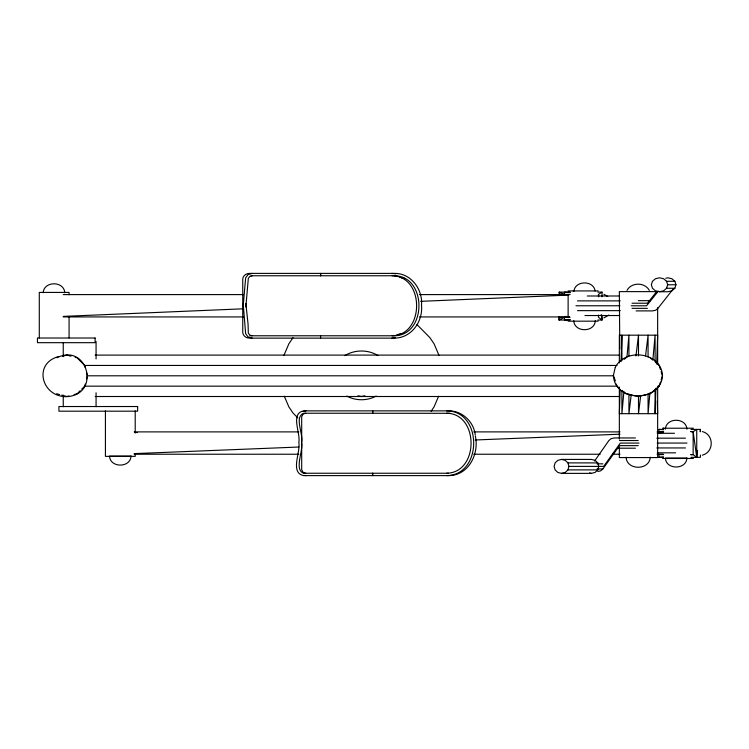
<?xml version="1.0" encoding="UTF-8"?>
<svg xmlns="http://www.w3.org/2000/svg" width="749" height="749" viewBox="0 0 749 749"><rect width="100%" height="100%" fill="white"/><g stroke="black" fill="none" stroke-linecap="round" stroke-linejoin="round"><path stroke-width="1.12" d="M663.558 457.339L658.98 457.339L658.98 454.596L663.633 454.596M620.144 389.433L619.348 413.673L657.65 413.673L657.238 400.977M621.043 361.72L621.913 335.178L621.913 360.569M655.918 388.272L655.085 413.673L655.085 389.433M656.704 364.033L657.65 335.178L619.348 335.178L619.348 362.881M570.167 320.038L559.147 320.038L559.278 316.546M623.87 391.736L621.913 413.673L621.913 390.585M626.969 357.104L628.926 335.178L628.926 355.953M649.926 392.897L648.072 413.673L648.072 394.049M652.922 359.417L655.085 335.178L655.085 361.72M631.173 395.2L628.926 413.673L628.926 394.049M635.967 355.953L638.494 335.178L638.494 355.953M640.61 396.352L638.494 413.673L638.494 396.352M645.544 355.953L648.072 335.178L648.072 357.104M697.619 450.636L696.739 457.339L693.143 454.596L690.868 454.596M700.118 431.649L700.409 429.411L691.018 429.411M43.199 292.765C43.807 280.828 64.152 280.828 64.751 292.765M573.959 291.052C575.241 280.22 593.826 280.22 595.099 291.052M595.305 320.741C594.706 332.678 574.361 332.678 573.753 320.741M650.226 457.218C649.542 470.587 626.754 470.587 626.08 457.218M665.374 429.224C665.973 417.287 686.318 417.287 686.927 429.224M81.688 389.19L84.703 386.156L85.255 384.087M86.631 378.91L87.455 375.801L86.631 372.702M561.525 473.377L565.233 472.441L567.948 469.885L568.94 466.393L567.948 462.901L565.233 460.354L561.525 459.418L557.818 460.345L555.103 462.901L554.11 466.393L555.103 469.885L557.818 472.441L561.525 473.377L591.345 473.377L595.062 472.441L597.777 469.885L598.769 466.393L597.777 462.901L595.062 460.345L591.345 459.418L561.525 459.418M659.513 291.754L663.586 290.818L666.573 288.262L667.659 284.779L666.573 281.287L663.586 278.731L659.513 277.795L655.441 278.731L652.454 281.287L651.368 284.77L652.454 288.262L655.441 290.818L659.513 291.754L667.818 291.754L671.89 290.818L674.868 288.262L675.963 284.77L674.868 281.287L671.89 278.731L667.818 277.795L665.777 278.263M622.325 390.706L625.892 393.74L638.064 396.511L650.244 393.74L659.157 386.156L660.459 382.018M661.114 379.949L662.416 375.801L661.114 371.663M570.139 319.589L564.474 320.038L564.474 317.304L559.147 320.038L560.112 317.304L570.139 317.304M283.834 355.569L288.88 343.782L293.018 337.677M438.633 396.202L434.046 406.922L431.087 411.285M594.575 461.038L608.909 440.524L611.147 438.642L614.208 437.959L635.424 437.959M597.739 471.514L600.698 470.831L602.87 468.958L619.507 445.636L638.214 445.636M626.997 290.378C631.426 282.111 644.87 282.111 649.299 290.378M673.061 289.161L657.931 308.345L655.703 310.217L652.66 310.901L636.098 310.901M656.882 291.352L647.398 303.223L632.034 303.223M658.268 291.164L646.574 305.789L631.229 305.789M80.18 390.706L77.166 393.74L74.076 394.573M624.114 359.389L625.892 357.872M56.961 357.75C87.661 342.302 101.255 394.639 66.858 396.652C41.822 397.41 32.394 363.405 58.89 356.449M598.46 296.698L598.46 294.413L602.037 292.119L602.037 296.773M690.868 431.705L693.143 431.705L696.739 429.411L696.739 457.339L693.143 431.705L690.868 431.555M603.909 317.876L608.731 315.104M702.337 455.167C714.181 452.153 714.181 434.598 702.337 431.583M344.858 355.625C354.792 349.465 368.134 349.465 378.067 355.625M376.138 396.034C367.3 400.977 355.625 400.977 346.787 396.034M401.099 333.436L396.839 334.906M303.045 411.454L306.032 410.864M62.757 356.206L66.876 355.101L70.986 356.206M68.936 395.959L66.876 396.511L61.727 395.126M361.299 396.511L364.885 395.753M395.322 337.696L391.811 338.136M252.226 273.394L248.003 274.668L245.644 277.87L243.285 305.021L245.644 333.661L248.003 336.863L252.226 338.136M252.244 275.754L249.726 276.512L248.322 278.413L246.018 305.021L248.069 324.223L248.322 333.118L249.726 335.018L252.244 335.777M305.723 413.223L303.205 413.982L301.688 416.678L301.688 469.792L303.205 472.488L305.723 473.246M658.98 457.339L663.539 456.974M690.868 454.783L693.143 454.596L693.143 431.705M392.195 335.777C424.805 335.187 424.683 276.063 392.195 275.754M446.582 473.246C479.276 472.703 479.154 413.485 446.582 413.223M446.591 475.606C482.693 475.4 482.702 410.761 446.591 410.864M63.244 316.396L243.079 308.813M420.582 301.341L568.894 295.087M134.183 453.622L298.851 447.031M475.203 439.981L620.022 434.186M657.397 432.688L663.24 432.454M598.189 321.171L568.126 321.171M250.999 275.754L394.526 275.754C427.014 276.063 427.136 335.187 394.526 335.777L249.913 335.777M666.573 281.287L674.868 281.287M667.659 284.779L675.963 284.77M666.573 288.262L674.868 288.262M573.2 290.93L573.968 290.93M568.126 290.93L598.226 290.93M657.65 291.623L619.348 291.623L619.798 349.025M570.167 292.119L559.147 292.119L559.147 294.441M597.777 292.119L602.037 292.119M570.139 294.413L560.112 294.413L559.147 292.119L564.474 294.413L564.474 292.119L570.139 292.503M63.244 294.6L243.575 294.6M419.421 294.6L568.894 294.6M587.282 295.995L619.648 295.995M638.307 300.667L650.45 300.667M577.498 300.883L620.266 300.883M575.981 305.761L619.91 305.761M632.034 308.345L647.398 308.345M577.498 310.648L620.266 310.648M584.969 315.535L619.648 315.535M63.244 316.93L243.575 316.93M419.421 316.93L569.39 316.93M597.777 320.038L602.037 320.038L602.037 315.385M95.16 355.101L619.498 355.101M75.106 357.32L77.166 357.872L84.703 365.446L616.979 365.446M87.455 375.801L613.721 375.801M84.703 386.156L616.979 386.156L619.657 388.431M657.875 386.156L659.157 386.156M95.16 396.511L619.498 396.511M662.593 428.222L693.387 428.222M663.324 428.222L663.801 428.222M663.633 431.705L658.98 431.705L658.98 429.411L663.558 429.411M134.183 431.892L298.851 431.892M473.696 431.892L620.022 431.892M657.07 431.892L663.24 431.892M657.257 433.287L674.475 433.287M656.789 438.174L685.475 438.174M619.507 440.524L638.214 440.524M639.009 443.08L620.322 443.08L603.657 466.393L568.94 466.393M657.163 443.062L686.992 443.062M656.789 447.949L685.475 447.949M617.56 448.202L635.424 448.202M657.257 452.836L675.617 452.836M134.183 454.231L298.851 454.231M473.696 454.231L600.174 454.231M612.682 454.231L620.032 454.231M657.07 454.231L663.24 454.231M691.018 457.339L700.409 457.339L700.409 455.008M662.593 458.472L693.387 458.472M567.948 462.901L597.777 462.901M597.047 463.837L602.87 463.837M597.047 468.958L602.87 468.958M567.948 469.885L597.777 469.885M448.454 473.246L303.86 473.246C293.683 470.269 303.579 450.355 301.566 442.49C303.748 434.42 293.72 416.79 303.86 413.223L449.934 413.308M134.97 432.454L137.301 432.548M564.718 316.443L569.39 316.64M391.811 273.394L395.678 273.816M658.98 429.411L663.539 429.72M304.478 475.456L306.032 475.606M395.2 276.1L397.363 276.531M357.975 395.753L361.561 396.511M589.491 472.909L591.345 473.377M56.587 393.74L59.667 394.573M399.61 277.13L401.736 277.907M402.765 277.71L404.675 278.581M303.523 472.488L304.272 472.891M603.909 294.282L607.767 296.501M650.244 357.872L652.913 360.147M655.59 362.422L659.157 365.446L660.459 369.594M416.978 324.57L429.907 337.677L434.046 343.782L439.092 355.569M297.868 417.942L293.018 413.027L288.88 406.922L284.292 396.202M614.049 376.841L615.35 380.979M616.324 384.087L616.979 386.156M84.703 365.446L85.255 367.525M475.25 434.888C473.771 421.724 462.142 410.742 448.773 410.864L303.851 410.864C289.835 413.261 300.826 433.24 298.823 442.49C300.808 452.05 289.545 473.04 303.851 475.606L448.773 475.606C468.687 475.512 479.351 453.838 475.334 435.984M598.46 294.413L598.769 296.641M601.26 314.468L602.037 320.038L598.46 317.304L598.46 315.02M700.409 429.411L700.409 431.742M657.65 307.661L657.65 364.033M657.65 387.121L657.65 457.573L619.348 457.573L619.348 447.172M619.348 387.121L619.348 439.092M568.126 294.413L568.126 317.688M559.147 316.546L559.147 320.038M320.609 335.777L320.591 338.136M245.887 303.457L245.887 306.921M135.213 410.873L135.213 433.034M135.213 454.034L135.213 456.366L105.422 456.366L105.422 410.873M96.069 341.46L96.069 358.949M96.069 392.766L96.069 406.763M69.077 294.76L69.077 292.419L39.285 292.419L39.285 337.911M69.077 316.921L69.077 337.911M63.244 342.621L63.244 356.618M63.244 395.098L63.244 406.763M372.656 410.864L372.646 413.223L372.618 410.864M372.656 473.246L372.646 475.606L372.618 473.246M421.5 305.058C423.157 321.396 411.576 337.958 394.536 338.136L249.501 338.136C246.252 338.202 242.788 335.795 242.742 332.331L242.742 279.199C242.788 275.735 246.252 273.329 249.501 273.394L394.536 273.394C410.958 273.104 422.895 289.376 421.5 305.058M131.047 456.113C130.448 468.059 110.103 468.059 109.494 456.113L131.047 456.113M615.247 367.459L613.375 375.455C614.751 402.672 661.133 402.672 662.509 375.455C661.095 352.058 625.265 347.555 615.247 367.459M686.927 458.042C686.318 469.979 665.973 469.979 665.374 458.042L686.927 458.042M95.114 338.014L37.45 338.014L37.45 342.677L95.114 342.677L95.114 338.014M137.629 406.529L58.918 406.529L58.918 411.182L137.629 411.182L137.629 406.529M320.591 275.754L320.591 273.394L320.609 275.754"/></g></svg>
